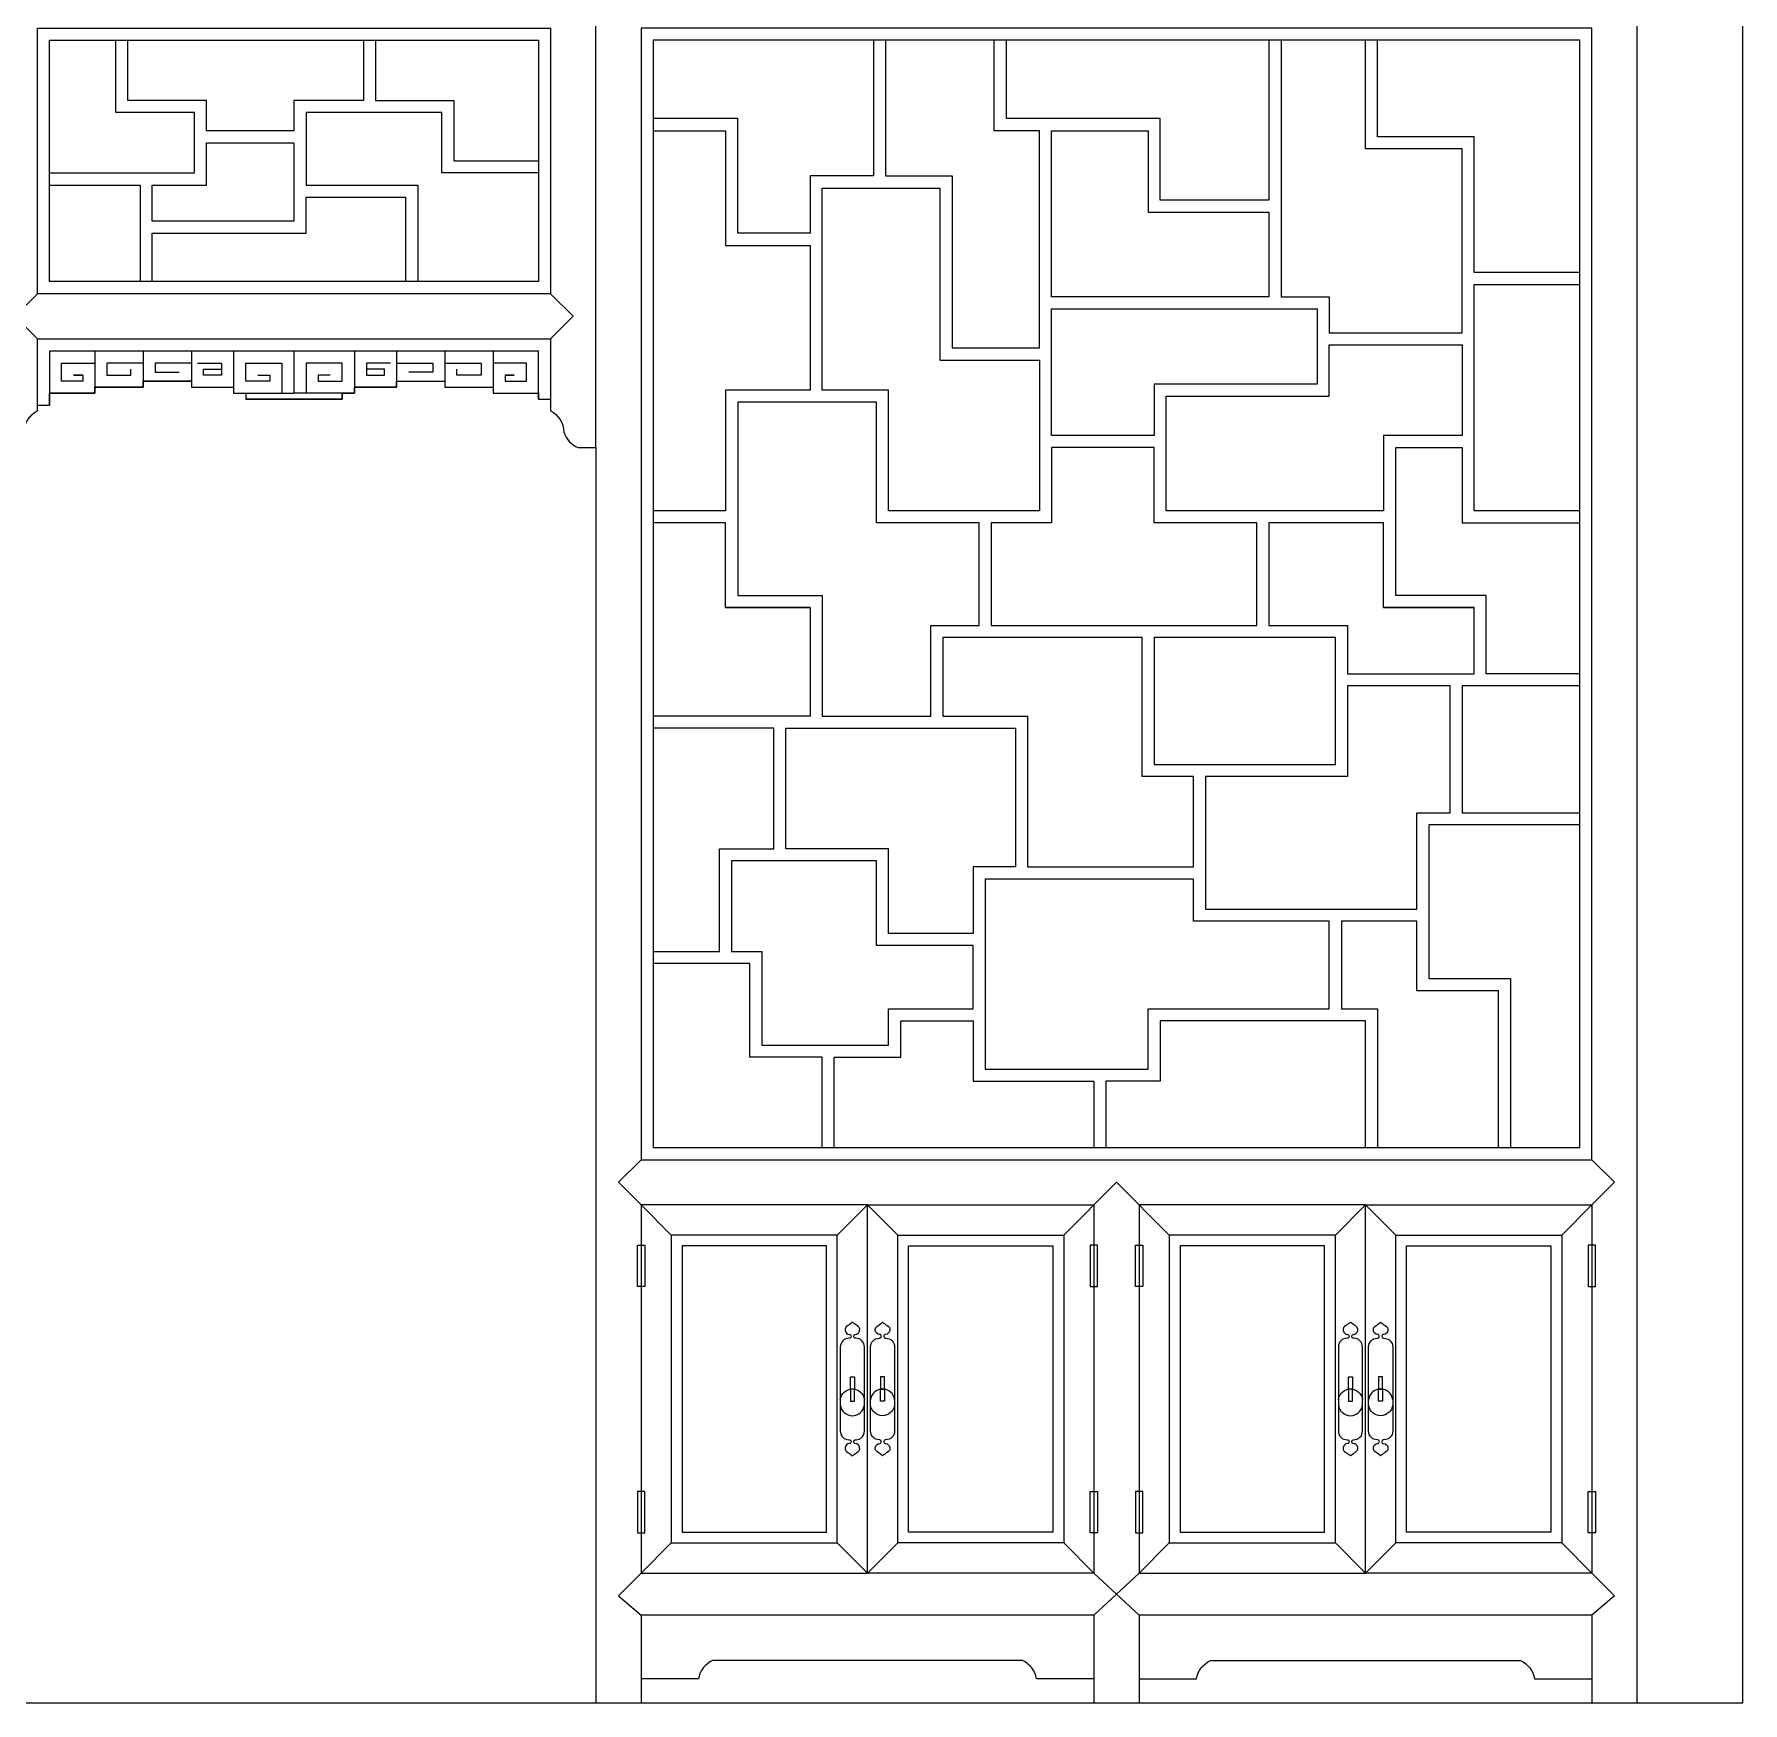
# Model space of a CAD drawing. Header units: metres. Extents: x 1185 to 5185, y 570 to 4070.
# Drawn here: x 2826 to 5185, y 570 to 2874 of the extents above; entities that cross this region are included whole.
import ezdxf

# ---------------------------------------------------------------- set-up
doc = ezdxf.new("R2010")
doc.units = ezdxf.units.M
for name, color, linetype in [('2', 2, 'Continuous'), ('3', 3, 'Continuous'), ('4', 4, 'Continuous'), ('7', 7, 'Continuous')]:
    doc.layers.add(name, color=color, linetype=linetype)

msp = doc.modelspace()

# ---------------------------------------------------------------- linework, layer by layer
at = {"layer": '2'}
msp.add_line((1185.16, 570.06), (5184.84, 570.06), dxfattribs=at)
at = {"layer": '3'}
for p, q in [((2976.68, 2386.59), (2910.02, 2386.59)), ((3043.34, 2394.92), (2976.68, 2394.92)), ((3326.66, 2394.92), (3393.32, 2394.92)), ((3393.32, 2386.59), (3459.98, 2386.59)), ((2910.02, 2378.26), (2847.53, 2378.26)), ((3251.66, 2369.92), (3118.34, 2369.92)), ((3459.98, 2378.26), (3522.47, 2378.26))]:
    msp.add_line(p, q, dxfattribs=at)
for points in [[(3522.47, 2865.72), (3522.47, 2532.41), (2847.53, 2532.41), (2847.53, 2865.72)], [(4959.86, 1336.67), (4959.86, 2865.72), (3680.79, 2865.72), (3680.79, 1336.67)], [(3705.79, 1215.85), (3705.79, 790.88), (3934.94, 790.88), (3934.94, 1215.85)], [(4247.42, 1215.85), (4247.42, 790.88), (4018.27, 790.88), (4018.27, 1215.85)], [(4393.24, 1215.85), (4393.24, 790.88), (4622.39, 790.88), (4622.39, 1215.85)], [(4934.86, 1215.85), (4934.86, 790.88), (4705.71, 790.88), (4705.71, 1215.85)], [(3659.01, 1202.09), (3669.24, 1202.09), (3669.24, 1144.84), (3659.01, 1144.84)], [(3720.79, 1200.85), (3720.79, 805.88), (3919.94, 805.88), (3919.94, 1200.85)], [(4232.42, 1200.85), (4232.42, 805.88), (4033.27, 805.88), (4033.27, 1200.85)], [(4294.2, 1202.09), (4283.97, 1202.09), (4283.97, 1144.84), (4294.2, 1144.84)], [(4346.46, 1202.09), (4356.69, 1202.09), (4356.69, 1144.84), (4346.46, 1144.84)], [(4408.24, 1200.85), (4408.24, 805.88), (4607.39, 805.88), (4607.39, 1200.85)], [(4919.86, 1200.85), (4919.86, 805.88), (4720.71, 805.88), (4720.71, 1200.85)], [(4981.64, 1202.09), (4971.41, 1202.09), (4971.41, 1144.84), (4981.64, 1144.84)], [(3953.06, 1020.25), (3958.49, 1020.25), (3958.49, 1003.36), (3953.06, 1003.36)], [(4000.15, 1020.25), (3994.72, 1020.25), (3994.72, 1003.36), (4000.15, 1003.36)], [(4640.5, 1020.25), (4645.94, 1020.25), (4645.94, 1003.36), (4640.5, 1003.36)], [(4687.6, 1020.25), (4682.17, 1020.25), (4682.17, 1003.36), (4687.6, 1003.36)], [(3953.06, 986.48), (3958.49, 986.48), (3958.49, 1003.36), (3953.06, 1003.36)], [(4000.15, 986.48), (3994.72, 986.48), (3994.72, 1003.36), (4000.15, 1003.36)], [(4640.5, 986.48), (4645.94, 986.48), (4645.94, 1003.36), (4640.5, 1003.36)], [(4687.6, 986.48), (4682.17, 986.48), (4682.17, 1003.36), (4687.6, 1003.36)], [(3659.01, 804.64), (3669.24, 804.64), (3669.24, 861.88), (3659.01, 861.88)], [(4294.2, 804.64), (4283.97, 804.64), (4283.97, 861.88), (4294.2, 861.88)], [(4346.46, 804.64), (4356.69, 804.64), (4356.69, 861.88), (4346.46, 861.88)], [(4981.64, 804.64), (4971.41, 804.64), (4971.41, 861.88), (4981.64, 861.88)]]:
    msp.add_lwpolyline(points, close=True, dxfattribs=at)
for points in [[(2830.86, 2515.74), (2799.61, 2484.5), (2830.86, 2453.25)], [(3539.14, 2515.74), (3570.39, 2484.5), (3539.14, 2453.25)], [(2910.02, 2436.58), (2910.02, 2378.26)], [(2976.68, 2436.58), (2976.68, 2386.59)], [(3043.34, 2436.58), (3043.34, 2386.59), (3101.67, 2386.59)], [(3101.67, 2436.58), (3101.67, 2378.26), (3185, 2378.26)], [(3268.33, 2436.58), (3268.33, 2378.26), (3185, 2378.26)], [(3185, 2436.58), (3185, 2378.26)], [(3326.66, 2436.58), (3326.66, 2386.59), (3268.33, 2386.59)], [(3393.32, 2436.58), (3393.32, 2386.59)], [(3459.98, 2436.58), (3459.98, 2378.26)], [(2893.36, 2403.25), (2880.86, 2403.25), (2893.36, 2403.25), (2893.36, 2394.92), (2864.19, 2394.92), (2864.19, 2419.92), (2910.02, 2419.92)], [(2976.68, 2419.92), (2926.69, 2419.92), (2926.69, 2403.25), (2960.02, 2403.25), (2960.02, 2411.59)], [(3043.34, 2419.92), (2993.35, 2419.92), (2993.35, 2407.42), (3026.68, 2407.42)], [(3051.68, 2419.92), (3085.01, 2419.92), (3085.01, 2403.25), (3060.01, 2403.25), (3060.01, 2411.59), (3085.01, 2411.59)], [(3135, 2403.25), (3151.67, 2403.25), (3151.67, 2394.92), (3118.34, 2394.92), (3118.34, 2419.92), (3168.33, 2419.92), (3168.33, 2378.26)], [(3235, 2403.25), (3218.33, 2403.25), (3218.33, 2394.92), (3251.66, 2394.92), (3251.66, 2419.92), (3201.67, 2419.92), (3201.67, 2378.26)], [(3318.32, 2419.92), (3284.99, 2419.92), (3284.99, 2403.25), (3309.99, 2403.25), (3309.99, 2411.59), (3284.99, 2411.59)], [(3326.66, 2419.92), (3376.65, 2419.92), (3376.65, 2407.42), (3343.32, 2407.42)], [(3393.32, 2419.92), (3443.31, 2419.92), (3443.31, 2403.25), (3409.98, 2403.25), (3409.98, 2411.59)], [(3476.64, 2403.25), (3489.14, 2403.25), (3476.64, 2403.25), (3476.64, 2394.92), (3505.81, 2394.92), (3505.81, 2419.92), (3459.98, 2419.92)], [(3118.34, 2378.26), (3118.34, 2369.92)], [(3251.66, 2378.26), (3251.66, 2369.92)], [(3664.13, 1320), (3632.88, 1288.76), (3664.13, 1257.51)], [(4976.53, 1320), (5007.77, 1288.76), (4976.53, 1257.51)], [(4247.42, 1215.85), (4320.33, 1288.76)], [(4393.24, 1215.85), (4320.33, 1288.76)], [(3705.79, 1215.85), (3664.13, 1257.51)], [(3934.94, 1215.85), (3976.6, 1257.51)], [(4018.27, 1215.85), (3976.6, 1257.51)], [(4622.39, 1215.85), (4664.05, 1257.51)], [(4705.71, 1215.85), (4664.05, 1257.51)], [(4934.86, 1215.85), (4976.53, 1257.51)], [(3705.79, 790.88), (3664.13, 749.22)], [(3934.94, 790.88), (3976.6, 749.22)], [(4018.27, 790.88), (3976.6, 749.22)], [(4247.42, 790.88), (4289.08, 749.22)], [(4393.24, 790.88), (4351.58, 749.22)], [(4622.39, 790.88), (4664.05, 749.22)], [(4705.71, 790.88), (4664.05, 749.22)], [(4934.86, 790.88), (4976.53, 749.22)], [(3664.13, 749.22), (3632.88, 717.97), (3664.13, 690.89)], [(4289.08, 749.22), (4320.33, 720.05), (4289.08, 690.89)], [(4351.58, 749.22), (4320.33, 720.05), (4351.58, 690.89)], [(4976.53, 749.22), (5007.77, 717.97), (4976.53, 690.89)]]:
    msp.add_lwpolyline(points, dxfattribs=at)
for points in [[(3949.46, 915.67, -0.05), (3955.77, 911.02, -0.05), (3962.09, 915.67, 0.79), (3959.81, 927.92, -0.94), (3960.38, 933.34, 0.42), (3972.44, 945.03), (3972.44, 1061.69, 0.42), (3960.38, 1073.39, -0.94), (3959.81, 1078.8, 0.79), (3962.09, 1091.06, -0.05), (3955.77, 1095.71, -0.05), (3949.46, 1091.06, 0.79), (3951.74, 1078.8, -0.94), (3951.17, 1073.39, 0.42), (3939.11, 1061.69), (3939.11, 945.03, 0.42), (3951.17, 933.34, -0.94), (3951.74, 927.92, 0.79)], [(4003.75, 915.67, 0.05), (3997.44, 911.02, 0.05), (3991.12, 915.67, -0.79), (3993.4, 927.92, 0.94), (3992.83, 933.34, -0.42), (3980.77, 945.03), (3980.77, 1061.69, -0.42), (3992.83, 1073.39, 0.94), (3993.4, 1078.8, -0.79), (3991.12, 1091.06, 0.05), (3997.44, 1095.71, 0.05), (4003.75, 1091.06, -0.79), (4001.47, 1078.8, 0.94), (4002.04, 1073.39, -0.42), (4014.1, 1061.69), (4014.1, 945.03, -0.42), (4002.04, 933.34, 0.94), (4001.47, 927.92, -0.79)], [(4636.9, 915.67, -0.05), (4643.22, 911.02, -0.05), (4649.54, 915.67, 0.79), (4647.25, 927.92, -0.94), (4647.82, 933.34, 0.42), (4659.88, 945.03), (4659.88, 1061.69, 0.42), (4647.82, 1073.39, -0.94), (4647.25, 1078.8, 0.79), (4649.54, 1091.06, -0.05), (4643.22, 1095.71, -0.05), (4636.9, 1091.06, 0.79), (4639.19, 1078.8, -0.94), (4638.62, 1073.39, 0.42), (4626.55, 1061.69), (4626.55, 945.03, 0.42), (4638.62, 933.34, -0.94), (4639.19, 927.92, 0.79)], [(4691.2, 915.67, 0.05), (4684.88, 911.02, 0.05), (4678.57, 915.67, -0.79), (4680.85, 927.92, 0.94), (4680.28, 933.34, -0.42), (4668.22, 945.03), (4668.22, 1061.69, -0.42), (4680.28, 1073.39, 0.94), (4680.85, 1078.8, -0.79), (4678.57, 1091.06, 0.05), (4684.88, 1095.71, 0.05), (4691.2, 1091.06, -0.79), (4688.92, 1078.8, 0.94), (4689.49, 1073.39, -0.42), (4701.55, 1061.69), (4701.55, 945.03, -0.42), (4689.49, 933.34, 0.94), (4688.92, 927.92, -0.79)]]:
    msp.add_lwpolyline(points, format="xyb", close=True, dxfattribs=at)
for points in [[(3939.11, 988.59, -0.89), (3972.44, 988.59, 0.36)], [(4014.1, 988.59, 0.89), (3980.77, 988.59, -0.36)], [(4626.55, 988.59, -0.89), (4659.88, 988.59, 0.36)], [(4701.55, 988.59, 0.89), (4668.22, 988.59, -0.36)], [(3939.11, 981.31, 0.89), (3972.44, 981.31, -0.36)], [(4014.1, 981.31, -0.89), (3980.77, 981.31, 0.36)], [(4626.55, 981.31, 0.89), (4659.88, 981.31, -0.36)], [(4701.55, 981.31, -0.89), (4668.22, 981.31, 0.36)]]:
    msp.add_lwpolyline(points, format="xyb", dxfattribs=at)
at = {"layer": '4'}
msp.add_line((5184.84, 570.06), (5184.84, 4070.45), dxfattribs=at)
msp.add_lwpolyline([(2812.32, 2324.62, -0.27), (2830.86, 2353.94), (2830.86, 2361.59), (2847.53, 2361.59), (2847.53, 2378.26), (2910.02, 2378.26), (2910.02, 2386.59), (2976.68, 2386.59), (2976.68, 2394.92), (3043.34, 2394.92), (3043.34, 2386.59), (3101.67, 2386.59), (3101.67, 2378.26), (3118.34, 2378.26), (3118.34, 2369.92), (3251.66, 2369.92), (3251.66, 2378.26), (3268.33, 2378.26), (3268.33, 2386.59), (3326.66, 2386.59), (3326.66, 2394.92), (3393.32, 2394.92), (3393.32, 2386.59), (3459.98, 2386.59), (3459.98, 2378.26), (3522.47, 2378.26), (3522.47, 2369.92), (3539.14, 2369.92), (3539.14, 2353.94, -0.27), (3557.68, 2324.62, 0.22), (3577.07, 2303.26), (3601.63, 2303.26)], format="xyb", dxfattribs=at)
msp.add_lwpolyline([(3601.63, 2303.26), (3601.63, 570.06)], dxfattribs=at)
at = {"layer": '7'}
for p, q in [((5039.02, 570.06), (5039.02, 3453.17)), ((3601.63, 2303.26), (3601.63, 2944.88)), ((4289.08, 690.89), (3664.13, 690.89)), ((4976.53, 690.89), (4351.58, 690.89)), ((4976.53, 690.89), (4976.53, 570.06))]:
    msp.add_line(p, q, dxfattribs=at)
for points in [[(3539.14, 2882.38), (3539.14, 2515.74), (2830.86, 2515.74), (2830.86, 2882.38)], [(4976.53, 1320), (4976.53, 2882.38), (3664.13, 2882.38), (3664.13, 1320)], [(4530.73, 2511.58), (4230.75, 2511.58), (4230.75, 2740.73), (4364.07, 2740.73), (4364.07, 2628.24), (4530.73, 2628.24)], [(2989.18, 2615.74), (2989.18, 2665.73), (3064.18, 2665.73), (3064.18, 2724.06), (3185, 2724.06), (3185, 2615.74)], [(4214.09, 2424.09), (4214.09, 2215.77), (4005.77, 2215.77), (4005.77, 2382.42), (3914.11, 2382.42), (3914.11, 2661.57), (4076.6, 2661.57), (4076.6, 2424.09)], [(4597.39, 2390.75), (4372.41, 2390.75), (4372.41, 2319.93), (4230.75, 2319.93), (4230.75, 2494.91), (4597.39, 2494.91)], [(4689.05, 2319.93), (4689.05, 2215.77), (4389.07, 2215.77), (4389.07, 2374.09), (4614.06, 2374.09), (4614.06, 2444.92), (4797.37, 2444.92), (4797.37, 2319.93)], [(4130.76, 2199.1), (3989.1, 2199.1), (3989.1, 2365.76), (3797.45, 2365.76), (3797.45, 2099.11), (3914.11, 2099.11), (3914.11, 1932.46), (4064.1, 1932.46), (4064.1, 2057.45), (4130.76, 2057.45), (4130.76, 2199.1)], [(4147.42, 2057.45), (4514.06, 2057.45), (4514.06, 2199.1), (4372.41, 2199.1), (4372.41, 2303.26), (4230.75, 2303.26), (4230.75, 2199.1), (4147.42, 2199.1)], [(4426.57, 1849.13), (4355.74, 1849.13), (4355.74, 2040.78), (4080.76, 2040.78), (4080.76, 1932.46), (4197.42, 1932.46), (4197.42, 1724.14), (4426.57, 1724.14)], [(4622.39, 1865.8), (4622.39, 2040.78), (4372.41, 2040.78), (4372.41, 1865.8)], [(4443.24, 1849.13), (4443.24, 1665.81), (4734.88, 1665.81), (4734.88, 1799.13), (4780.71, 1799.13), (4780.71, 1974.12), (4639.05, 1974.12), (4639.05, 1849.13)], [(4005.77, 1632.48), (4005.77, 1749.14), (3864.11, 1749.14), (3864.11, 1915.79), (4180.76, 1915.79), (4180.76, 1724.14), (4122.43, 1724.14), (4122.43, 1632.48)], [(4005.77, 1478.33), (4005.77, 1528.32), (4122.43, 1528.32), (4122.43, 1615.81), (3989.1, 1615.81), (3989.1, 1732.47), (3789.12, 1732.47), (3789.12, 1607.48), (3830.78, 1607.48), (3830.78, 1590.82), (3830.78, 1478.33)], [(4139.09, 1444.99), (4364.07, 1444.99), (4364.07, 1528.32), (4614.06, 1528.32), (4614.06, 1649.15), (4426.57, 1649.15), (4426.57, 1707.47), (4139.09, 1707.47)], [(3976.6, 749.22), (3976.6, 1257.51), (3664.13, 1257.51), (3664.13, 749.22)], [(3976.6, 749.22), (3976.6, 1257.51), (4289.08, 1257.51), (4289.08, 749.22)], [(4664.05, 749.22), (4664.05, 1257.51), (4351.58, 1257.51), (4351.58, 749.22)], [(4664.05, 749.22), (4664.05, 1257.51), (4976.53, 1257.51), (4976.53, 749.22)]]:
    msp.add_lwpolyline(points, close=True, dxfattribs=at)
for points in [[(2847.53, 2682.4), (3047.51, 2682.4), (3047.51, 2765.73), (2939.19, 2765.73), (2939.19, 2865.72)], [(3280.83, 2865.72), (3280.83, 2782.39), (3185, 2782.39), (3185, 2740.73), (3064.18, 2740.73), (3064.18, 2782.39), (2955.85, 2782.39), (2955.85, 2865.72)], [(3297.49, 2865.72), (3297.49, 2782.39), (3405.82, 2782.39), (3405.82, 2699.06), (3522.47, 2699.06)], [(3984.94, 2865.72), (3984.94, 2678.23), (3897.44, 2678.23), (3897.44, 2599.07), (3797.45, 2599.07), (3797.45, 2757.39), (3680.79, 2757.39)], [(4001.6, 2865.72), (4001.6, 2678.23), (4093.26, 2678.23), (4093.26, 2440.75), (4214.09, 2440.75), (4214.09, 2740.73), (4151.59, 2740.73), (4151.59, 2865.72)], [(4530.73, 2865.72), (4530.73, 2644.9), (4380.74, 2644.9), (4380.74, 2757.39), (4168.26, 2757.39), (4168.26, 2865.72)], [(4547.39, 2865.72), (4547.39, 2511.58), (4614.06, 2511.58), (4614.06, 2461.58), (4797.37, 2461.58), (4797.37, 2715.73), (4664.05, 2715.73), (4664.05, 2865.72)], [(4959.86, 2544.91), (4814.04, 2544.91), (4814.04, 2732.39), (4680.72, 2732.39), (4680.72, 2865.72)], [(3522.47, 2682.4), (3389.15, 2682.4), (3389.15, 2765.73), (3201.67, 2765.73), (3201.67, 2665.73), (3355.82, 2665.73), (3355.82, 2532.41)], [(3680.79, 2740.73), (3780.79, 2740.73), (3780.79, 2582.41), (3897.44, 2582.41), (3897.44, 2382.42), (3780.79, 2382.42), (3780.79, 2215.77), (3680.79, 2215.77)], [(2847.53, 2665.73), (2972.52, 2665.73), (2972.52, 2532.41)], [(2989.18, 2532.41), (2989.18, 2599.07), (3201.67, 2599.07), (3201.67, 2649.07), (3339.15, 2649.07), (3339.15, 2532.41)], [(4959.86, 2215.77), (4814.04, 2215.77), (4814.04, 2528.24), (4959.86, 2528.24)], [(2830.86, 2353.94), (2830.86, 2453.25), (3539.14, 2453.25), (3539.14, 2353.94)], [(3522.47, 2369.92), (3522.47, 2436.58), (2847.53, 2436.58), (2847.53, 2361.59)], [(4959.86, 1990.79), (4830.7, 1990.79), (4830.7, 2099.11), (4705.71, 2099.11), (4705.71, 2303.26), (4797.37, 2303.26), (4797.37, 2199.1), (4959.86, 2199.1)], [(3780.79, 2082.45), (3780.79, 2199.1), (3680.79, 2199.1)], [(4689.05, 2082.45), (4814.04, 2082.45), (4689.05, 2082.45), (4689.05, 2199.1), (4530.73, 2199.1), (4530.73, 2057.45), (4639.05, 2057.45), (4639.05, 1990.79), (4814.04, 1990.79), (4814.04, 2082.45)], [(3897.44, 2082.45), (3780.79, 2082.45), (3897.44, 2082.45), (3897.44, 1932.46), (3680.79, 1932.46)], [(4959.86, 1974.12), (4797.37, 1974.12), (4797.37, 1799.13), (4959.86, 1799.13)], [(3680.79, 1607.48), (3772.45, 1607.48), (3772.45, 1749.14), (3847.45, 1749.14), (3847.45, 1915.79), (3680.79, 1915.79)], [(4959.86, 1782.47), (4751.54, 1782.47), (4751.54, 1569.99), (4864.04, 1569.99), (4864.04, 1336.67)], [(4847.37, 1336.67), (4847.37, 1553.32), (4734.88, 1553.32), (4734.88, 1649.15), (4630.72, 1649.15), (4630.72, 1528.32), (4680.72, 1528.32), (4680.72, 1336.67)], [(3914.11, 1336.67), (3914.11, 1461.66), (3814.12, 1461.66), (3814.12, 1590.82), (3680.79, 1590.82)], [(3930.78, 1336.67), (3930.78, 1461.66), (4022.43, 1461.66), (4022.43, 1511.66), (4122.43, 1511.66), (4122.43, 1428.33), (4289.08, 1428.33), (4289.08, 1336.67)], [(4664.05, 1336.67), (4664.05, 1511.66), (4380.74, 1511.66), (4380.74, 1428.33), (4305.75, 1428.33), (4305.75, 1336.67)], [(3664.13, 690.89), (3664.13, 570.06)], [(4289.08, 690.89), (4289.08, 570.06)], [(4351.58, 690.89), (4351.58, 570.06)]]:
    msp.add_lwpolyline(points, dxfattribs=at)
for points in [[(4289.08, 603.39), (4209.89, 603.39, 0.25), (4190.61, 628.39), (3762.6, 628.39, 0.25), (3743.32, 603.39), (3664.13, 603.39)], [(4351.58, 603.39), (4430.77, 603.39, -0.25), (4450.05, 628.39), (4878.05, 628.39, -0.25), (4897.34, 603.39), (4976.53, 603.39)]]:
    msp.add_lwpolyline(points, format="xyb", dxfattribs=at)

doc.saveas('drawing.dxf')
